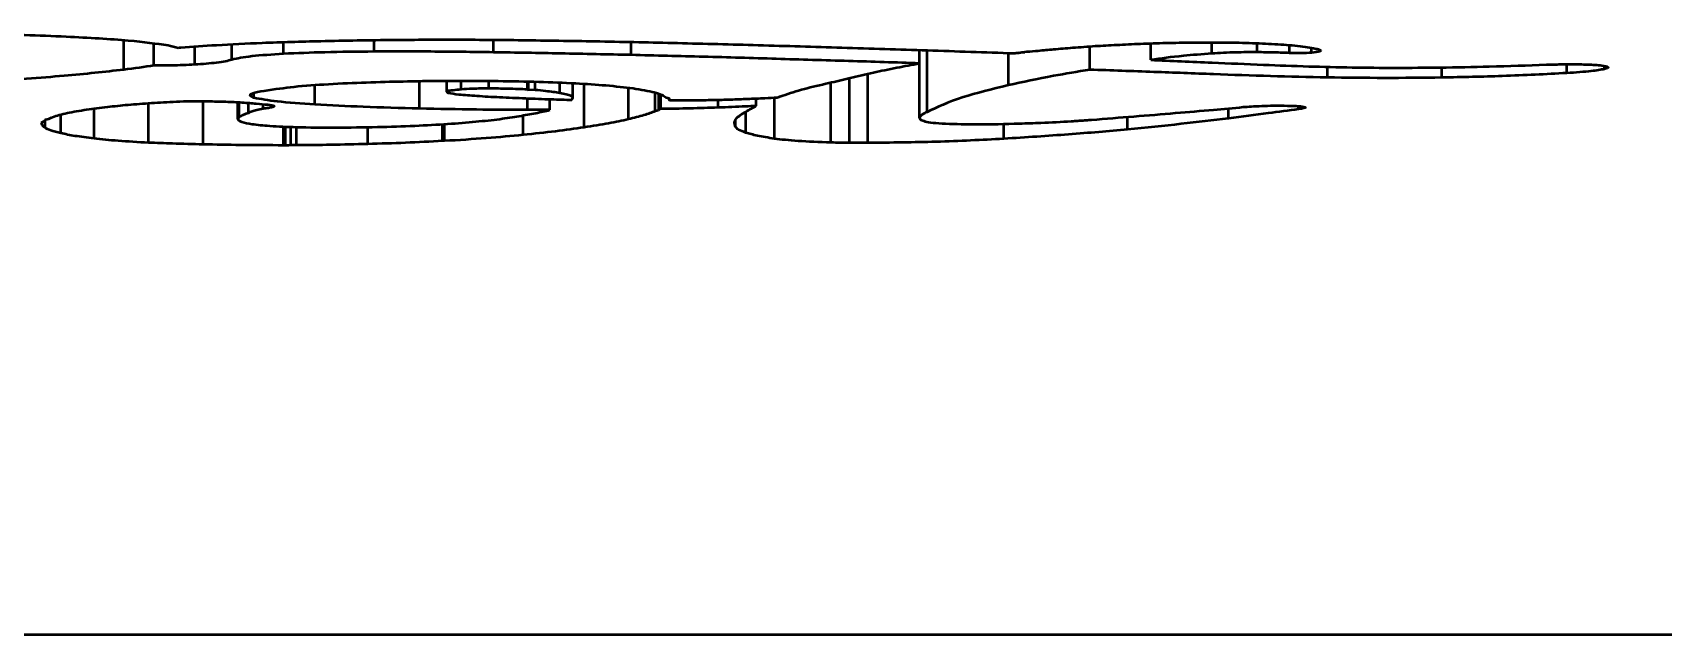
# Model space of a CAD drawing. Header units: inches. Extents: x 0.5 to 16.8, y 0.4 to 9.6.
# Drawn here: x 5.8355 to 6.0091, y 2.1155 to 2.1796 of the extents above; entities that cross this region are included whole.
import ezdxf

# ---------------------------------------------------------------- set-up
doc = ezdxf.new("R2010")
doc.units = ezdxf.units.IN
doc.header["$LTSCALE"] = 0.75
doc.header["$MEASUREMENT"] = 0
doc.layers.add('Visible', color=7, linetype='Continuous', lineweight=50)

msp = doc.modelspace()

# ---------------------------------------------------------------- linework, layer by layer
at = {"layer": 'Visible'}
for p, q in [((5.84518, 2.17564, -0.59729), (5.84518, 2.17881, -0.59755)), ((5.84839, 2.1761, -0.59176), (5.84839, 2.17847, -0.59196)), ((5.85275, 2.17619, -0.59072), (5.85275, 2.17813, -0.59088)), ((5.85669, 2.17671, -0.58444), (5.85669, 2.17837, -0.58458)), ((5.8622, 2.17734, -0.57689), (5.8622, 2.17859, -0.57699)), ((5.87185, 2.17758, -0.57404), (5.87185, 2.17881, -0.57415)), ((5.88455, 2.1775, -0.57493), (5.88455, 2.17884, -0.57504)), ((5.89921, 2.17722, -0.57836), (5.89921, 2.17861, -0.57848)), ((5.92992, 2.17633, -0.58895), (5.92992, 2.17774, -0.58907)), ((5.93071, 2.17114, -0.65133), (5.93071, 2.17772, -0.65188)), ((5.93937, 2.174, -0.61701), (5.93937, 2.17743, -0.61729)), ((5.94055, 2.17747, -0.57532), (5.94055, 2.17749, -0.57512)), ((5.94114, 2.17754, -0.57444), (5.94134, 2.17758, -0.57404)), ((5.94803, 2.17565, -0.59719), (5.94803, 2.17814, -0.5974)), ((5.95453, 2.17669, -0.58464), (5.95453, 2.17846, -0.58478)), ((5.96102, 2.17737, -0.5765), (5.96102, 2.17857, -0.5766)), ((5.96585, 2.17751, -0.57483), (5.96585, 2.17848, -0.57491)), ((5.96929, 2.17743, -0.57581), (5.96929, 2.17828, -0.57588)), ((5.97165, 2.17746, -0.57542), (5.97165, 2.17798, -0.57546)), ((5.92992, 2.17053, -0.65859), (5.92992, 2.17633, -0.65908)), ((5.97333, 2.17482, -0.6071), (5.97333, 2.17596, -0.60719)), ((5.98553, 2.17481, -0.60729), (5.98553, 2.1759, -0.60739)), ((5.99882, 2.17529, -0.60151), (5.99882, 2.17623, -0.60159)), ((6.00285, 2.17572, -0.59631), (6.00285, 2.17605, -0.59634)), ((5.86555, 2.17194, -0.64162), (5.86555, 2.17403, -0.6418)), ((5.87667, 2.17151, -0.64682), (5.87667, 2.17444, -0.64707)), ((5.87959, 2.1733, -0.62538), (5.87959, 2.17447, -0.62548)), ((5.87972, 2.17447, -0.61132), (5.88248, 2.17447, -0.61132)), ((5.8811, 2.17354, -0.6225), (5.8811, 2.17447, -0.62258)), ((5.88405, 2.17364, -0.62122), (5.88405, 2.17446, -0.62129)), ((5.88819, 2.17354, -0.6225), (5.88819, 2.1744, -0.62257)), ((5.88829, 2.17353, -0.62256), (5.88829, 2.1744, -0.62263)), ((5.88898, 2.17349, -0.62309), (5.88898, 2.17438, -0.62316)), ((5.89163, 2.17317, -0.62691), (5.89163, 2.17428, -0.627)), ((5.89301, 2.17265, -0.63313), (5.89301, 2.17422, -0.63326)), ((5.89419, 2.1695, -0.67095), (5.89419, 2.17415, -0.67134)), ((5.92047, 2.1679, -0.69018), (5.92047, 2.17429, -0.69071)), ((5.92244, 2.16785, -0.69077), (5.92244, 2.17476, -0.69134)), ((5.92441, 2.16785, -0.69077), (5.92441, 2.17521, -0.69138)), ((5.84783, 2.16787, -0.69057), (5.84783, 2.17209, -0.69092)), ((5.85364, 2.16769, -0.69263), (5.85364, 2.1723, -0.69301)), ((5.85734, 2.17039, -0.66026), (5.85734, 2.17219, -0.66041)), ((5.85748, 2.1706, -0.65781), (5.85748, 2.17218, -0.65794)), ((5.85846, 2.17107, -0.65212), (5.85846, 2.17212, -0.65221)), ((5.85905, 2.17265, -0.63319), (5.85905, 2.1732, -0.63324)), ((5.88898, 2.17349, -0.62309), (5.88819, 2.17352, -0.62269)), ((5.88819, 2.17136, -0.64859), (5.88819, 2.1726, -0.64869)), ((5.89055, 2.17136, -0.64859), (5.89055, 2.17251, -0.64868)), ((5.89892, 2.17037, -0.66055), (5.89892, 2.17374, -0.66084)), ((5.90177, 2.17123, -0.65016), (5.90177, 2.17323, -0.65032)), ((5.90216, 2.17136, -0.64859), (5.90216, 2.17311, -0.64873)), ((5.90236, 2.17148, -0.64722), (5.90236, 2.17303, -0.64734)), ((5.90322, 2.1725, -0.635), (5.90322, 2.17264, -0.63501)), ((5.90846, 2.17161, -0.64565), (5.90846, 2.17245, -0.64572)), ((5.91253, 2.17179, -0.64344), (5.91253, 2.17259, -0.64351)), ((5.91447, 2.1683, -0.68537), (5.91447, 2.17268, -0.68574)), ((5.83848, 2.16888, -0.67841), (5.83848, 2.17088, -0.67857)), ((5.84203, 2.16832, -0.68517), (5.84203, 2.17151, -0.68544)), ((5.85846, 2.17104, -0.65251), (5.85846, 2.17107, -0.65251)), ((5.86004, 2.17149, -0.64712), (5.86004, 2.17198, -0.64716)), ((5.86102, 2.17166, -0.64506), (5.86102, 2.17185, -0.64507)), ((5.8877, 2.1687, -0.68056), (5.8877, 2.17078, -0.68074)), ((5.89055, 2.17136, -0.64859), (5.88819, 2.17136, -0.64859)), ((5.91033, 2.16957, -0.67017), (5.91033, 2.17034, -0.67023)), ((5.91142, 2.16894, -0.67772), (5.91142, 2.17118, -0.67791)), ((5.95207, 2.16929, -0.6735), (5.95207, 2.17063, -0.67361)), ((5.96279, 2.17047, -0.65938), (5.96279, 2.17153, -0.65947)), ((5.97027, 2.17145, -0.64761), (5.97027, 2.17177, -0.64763)), ((5.83642, 2.17002, -0.66467), (5.83642, 2.17004, -0.66448)), ((5.83681, 2.16948, -0.67125), (5.83681, 2.17025, -0.67131)), ((5.8622, 2.16759, -0.6939), (5.8622, 2.1696, -0.69407)), ((5.8624, 2.16759, -0.6939), (5.8624, 2.16959, -0.69407)), ((5.86299, 2.1676, -0.69371), (5.86299, 2.16956, -0.69387)), ((5.86358, 2.1676, -0.69371), (5.86358, 2.16954, -0.69387)), ((5.87116, 2.16773, -0.69224), (5.87116, 2.16954, -0.69239)), ((5.87913, 2.16806, -0.68821), (5.87913, 2.16985, -0.68836)), ((5.87933, 2.16806, -0.68821), (5.87933, 2.16986, -0.68836)), ((5.91023, 2.16994, -0.66566), (5.91023, 2.17002, -0.66467)), ((5.93888, 2.16829, -0.68547), (5.93888, 2.16988, -0.6856)), ((5.8624, 2.16759, -0.6939), (5.8622, 2.16759, -0.6939)), ((5.86358, 2.1676, -0.69371), (5.86299, 2.1676, -0.69371)), ((5.87933, 2.16806, -0.68821), (5.87913, 2.16806, -0.68821)), ((5.92441, 2.16785, -0.69077), (5.92244, 2.16785, -0.69077)), ((4.97357, 2.11551, -1.3189), (6.2529, 2.11551, -1.3189))]:
    msp.add_line(p, q, dxfattribs=at)
for points, knots in [([(5.8187, 2.1796, -0.54972), (5.82256, 2.17958, -0.54995), (5.82966, 2.17955, -0.55036), (5.83612, 2.17931, -0.55329), (5.83907, 2.17919, -0.55462)], [0, 0, 0, 0, 0.116655, 0.2145672, 0.2145672, 0.2145672, 0.2145672]), ([(5.83907, 2.17919, -0.55462), (5.84144, 2.17907, -0.55616), (5.84594, 2.17882, -0.55908), (5.84863, 2.17844, -0.56371), (5.8499, 2.17825, -0.5659)], [0, 0, 0, 0, 0.0846584, 0.161141, 0.161141, 0.161141, 0.161141]), ([(5.85128, 2.17802, -0.56875), (5.8525, 2.17811, -0.56764), (5.85513, 2.17831, -0.56527), (5.85827, 2.17844, -0.56363), (5.85994, 2.17852, -0.56276)], [0, 0, 0, 0, 0.0502225, 0.1074663, 0.1074663, 0.1074663, 0.1074663]), ([(5.8622, 2.17734, -0.57689), (5.86098, 2.17726, -0.57785), (5.85843, 2.17709, -0.57984), (5.85729, 2.17684, -0.58287), (5.85669, 2.17671, -0.58444)], [0, 0, 0, 0, 0.0465194, 0.09683391, 0.09683391, 0.09683391, 0.09683391]), ([(5.85994, 2.17852, -0.56276), (5.86199, 2.17859, -0.56193), (5.86652, 2.17874, -0.56008), (5.87137, 2.1788, -0.55934), (5.87401, 2.17884, -0.55894)], [0, 0, 0, 0, 0.0673875, 0.1486779, 0.1486779, 0.1486779, 0.1486779]), ([(5.87185, 2.17758, -0.57404), (5.87006, 2.17756, -0.57424), (5.86667, 2.17753, -0.5746), (5.86364, 2.1774, -0.57615), (5.8622, 2.17734, -0.57689)], [0, 0, 0, 0, 0.0542939, 0.1029797, 0.1029797, 0.1029797, 0.1029797]), ([(5.88455, 2.1775, -0.57493), (5.88233, 2.17753, -0.57457), (5.87812, 2.17759, -0.57389), (5.87386, 2.17758, -0.57399), (5.87185, 2.17758, -0.57404)], [0, 0, 0, 0, 0.0683127, 0.1295634, 0.1295634, 0.1295634, 0.1295634]), ([(5.87401, 2.17884, -0.55894), (5.87627, 2.17885, -0.55877), (5.88098, 2.17888, -0.55841), (5.88566, 2.17883, -0.55901), (5.88809, 2.1788, -0.55933)], [0, 0, 0, 0, 0.0688153, 0.1433948, 0.1433948, 0.1433948, 0.1433948]), ([(5.89921, 2.17722, -0.57836), (5.89672, 2.17727, -0.57768), (5.89187, 2.17738, -0.57637), (5.88694, 2.17746, -0.5754), (5.88455, 2.1775, -0.57493)], [0, 0, 0, 0, 0.0787664, 0.1530972, 0.1530972, 0.1530972, 0.1530972]), ([(5.88809, 2.1788, -0.55933), (5.8907, 2.17876, -0.55979), (5.8961, 2.17869, -0.56074), (5.9014, 2.17856, -0.5622), (5.90413, 2.1785, -0.56296)], [0, 0, 0, 0, 0.0807043, 0.1672322, 0.1672322, 0.1672322, 0.1672322]), ([(5.91466, 2.1768, -0.58336), (5.91209, 2.17688, -0.58245), (5.90699, 2.17703, -0.58063), (5.90179, 2.17715, -0.57911), (5.89921, 2.17722, -0.57836)], [0, 0, 0, 0, 0.0833315, 0.1651063, 0.1651063, 0.1651063, 0.1651063]), ([(5.90413, 2.1785, -0.56296), (5.90701, 2.17843, -0.56383), (5.91291, 2.17828, -0.56562), (5.91869, 2.1781, -0.56775), (5.92165, 2.17801, -0.56885)], [0, 0, 0, 0, 0.0917198, 0.1878784, 0.1878784, 0.1878784, 0.1878784]), ([(5.92165, 2.17801, -0.56885), (5.92469, 2.17791, -0.57001), (5.93081, 2.17772, -0.57235), (5.93689, 2.17752, -0.57478), (5.93996, 2.17741, -0.57601)], [0, 0, 0, 0, 0.0991678, 0.1998149, 0.1998149, 0.1998149, 0.1998149]), ([(5.93996, 2.17741, -0.57601), (5.94012, 2.17743, -0.57586), (5.94034, 2.17744, -0.57565), (5.9405, 2.17746, -0.57539), (5.94055, 2.17747, -0.57532)], [0, 0, 0, 0, 0.006543032, 0.009247281, 0.009247281, 0.009247281, 0.009247281]), ([(5.94055, 2.17749, -0.57512), (5.94058, 2.17749, -0.57506), (5.94068, 2.17751, -0.57488), (5.94084, 2.17752, -0.57473), (5.94094, 2.17753, -0.57463)], [0, 0, 0, 0, 0.002015548, 0.006438655, 0.006438655, 0.006438655, 0.006438655]), ([(5.94094, 2.17753, -0.57463), (5.941, 2.17753, -0.57462), (5.94112, 2.17753, -0.57461), (5.94113, 2.17754, -0.57449), (5.94114, 2.17754, -0.57444)], [0, 0, 0, 0, 0.001581269, 0.003162388, 0.003162388, 0.003162388, 0.003162388]), ([(5.94134, 2.17758, -0.57404), (5.94174, 2.17761, -0.57363), (5.94271, 2.17769, -0.57263), (5.94365, 2.17778, -0.5716), (5.94419, 2.17783, -0.571)], [0, 0, 0, 0, 0.01768117, 0.04245254, 0.04245254, 0.04245254, 0.04245254]), ([(5.94419, 2.17783, -0.571), (5.94486, 2.17789, -0.5703), (5.94627, 2.17801, -0.56882), (5.94781, 2.17812, -0.56748), (5.94862, 2.17818, -0.56679)], [0, 0, 0, 0, 0.02970063, 0.06227555, 0.06227555, 0.06227555, 0.06227555]), ([(5.94862, 2.17818, -0.56679), (5.94937, 2.17822, -0.56627), (5.95092, 2.17831, -0.56521), (5.95259, 2.17838, -0.56437), (5.95344, 2.17842, -0.56394)], [0, 0, 0, 0, 0.02780523, 0.05699614, 0.05699614, 0.05699614, 0.05699614]), ([(5.95344, 2.17842, -0.56394), (5.95433, 2.17845, -0.56355), (5.95611, 2.17852, -0.56278), (5.95801, 2.17854, -0.56244), (5.95896, 2.17856, -0.56227)], [0, 0, 0, 0, 0.02952661, 0.05870394, 0.05870394, 0.05870394, 0.05870394]), ([(5.96102, 2.17737, -0.5765), (5.95998, 2.17729, -0.57745), (5.95739, 2.1771, -0.57981), (5.9556, 2.17684, -0.58283), (5.95453, 2.17669, -0.58464)], [0, 0, 0, 0, 0.0429571, 0.1065402, 0.1065402, 0.1065402, 0.1065402]), ([(5.95896, 2.17856, -0.56227), (5.95991, 2.17856, -0.5622), (5.96184, 2.17858, -0.56204), (5.96372, 2.17854, -0.56252), (5.96466, 2.17852, -0.56276)], [0, 0, 0, 0, 0.02900998, 0.05857386, 0.05857386, 0.05857386, 0.05857386]), ([(5.96585, 2.17751, -0.57483), (5.96508, 2.17751, -0.57488), (5.96333, 2.1775, -0.575), (5.96186, 2.17742, -0.57596), (5.96102, 2.17737, -0.5765)], [0, 0, 0, 0, 0.02298087, 0.05261393, 0.05261393, 0.05261393, 0.05261393]), ([(5.96466, 2.17852, -0.56276), (5.96561, 2.17848, -0.56314), (5.96758, 2.17842, -0.56393), (5.96909, 2.17829, -0.56542), (5.96988, 2.17823, -0.5662)], [0, 0, 0, 0, 0.03075147, 0.06407744, 0.06407744, 0.06407744, 0.06407744]), ([(5.96929, 2.17743, -0.57581), (5.96878, 2.17745, -0.57557), (5.96769, 2.17749, -0.57506), (5.96649, 2.1775, -0.57491), (5.96585, 2.17751, -0.57483)], [0, 0, 0, 0, 0.0170385, 0.03660401, 0.03660401, 0.03660401, 0.03660401]), ([(5.97165, 2.17746, -0.57542), (5.97131, 2.17744, -0.57573), (5.9706, 2.17738, -0.57635), (5.96973, 2.17741, -0.57599), (5.96929, 2.17743, -0.57581)], [0, 0, 0, 0, 0.01303852, 0.0263802, 0.0263802, 0.0263802, 0.0263802]), ([(5.96988, 2.17823, -0.5662), (5.97025, 2.17818, -0.56676), (5.97096, 2.17809, -0.56785), (5.97156, 2.178, -0.56899), (5.97185, 2.17795, -0.56953)], [0, 0, 0, 0, 0.02066987, 0.03946475, 0.03946475, 0.03946475, 0.03946475]), ([(5.97264, 2.1777, -0.57257), (5.97263, 2.17766, -0.57307), (5.97263, 2.17757, -0.57413), (5.97199, 2.1775, -0.57497), (5.97165, 2.17746, -0.57542)], [0, 0, 0, 0, 0.01482609, 0.03141872, 0.03141872, 0.03141872, 0.03141872]), ([(5.97185, 2.17795, -0.56953), (5.97203, 2.17791, -0.57004), (5.97238, 2.17783, -0.57103), (5.97255, 2.17774, -0.57207), (5.97264, 2.1777, -0.57257)], [0, 0, 0, 0, 0.0165248, 0.03206704, 0.03206704, 0.03206704, 0.03206704]), ([(5.84518, 2.17564, -0.59729), (5.84315, 2.17542, -0.59995), (5.8389, 2.17495, -0.60553), (5.83346, 2.17458, -0.60997), (5.83061, 2.17439, -0.6123)], [0, 0, 0, 0, 0.1017929, 0.2135305, 0.2135305, 0.2135305, 0.2135305]), ([(5.85275, 2.17619, -0.59072), (5.85194, 2.17615, -0.59116), (5.85056, 2.17609, -0.5919), (5.84902, 2.1761, -0.59182), (5.84839, 2.1761, -0.59176)], [0, 0, 0, 0, 0.02757702, 0.04650485, 0.04650485, 0.04650485, 0.04650485]), ([(5.85669, 2.17671, -0.58444), (5.85626, 2.17659, -0.58583), (5.85549, 2.17639, -0.58828), (5.85358, 2.17625, -0.58998), (5.85275, 2.17619, -0.59072)], [0, 0, 0, 0, 0.04346275, 0.0767041, 0.0767041, 0.0767041, 0.0767041]), ([(5.92992, 2.17633, -0.58895), (5.9274, 2.17641, -0.58803), (5.92232, 2.17657, -0.58616), (5.91723, 2.17672, -0.5843), (5.91466, 2.1768, -0.58336)], [0, 0, 0, 0, 0.0817843, 0.1651486, 0.1651486, 0.1651486, 0.1651486]), ([(5.925, 2.17535, -0.60082), (5.92581, 2.17553, -0.59866), (5.92731, 2.17586, -0.59465), (5.9291, 2.17618, -0.59075), (5.92992, 2.17633, -0.58895)], [0, 0, 0, 0, 0.0705218, 0.1309603, 0.1309603, 0.1309603, 0.1309603]), ([(5.94803, 2.17565, -0.59719), (5.94672, 2.17543, -0.59984), (5.94351, 2.17489, -0.60631), (5.94091, 2.17433, -0.61303), (5.93937, 2.174, -0.61701)], [0, 0, 0, 0, 0.0903509, 0.2204326, 0.2204326, 0.2204326, 0.2204326]), ([(5.96122, 2.17517, -0.60298), (5.95911, 2.17525, -0.60201), (5.95474, 2.17541, -0.60001), (5.95032, 2.17557, -0.59815), (5.94803, 2.17565, -0.59719)], [0, 0, 0, 0, 0.0708223, 0.1464219, 0.1464219, 0.1464219, 0.1464219]), ([(5.95453, 2.17669, -0.58464), (5.9567, 2.1766, -0.58578), (5.96069, 2.17642, -0.58787), (5.96471, 2.17626, -0.5899), (5.96653, 2.17618, -0.59082)], [0, 0, 0, 0, 0.0750322, 0.1373079, 0.1373079, 0.1373079, 0.1373079]), ([(5.96653, 2.17618, -0.59082), (5.96812, 2.17612, -0.59156), (5.97116, 2.176, -0.59299), (5.97442, 2.17593, -0.59377), (5.97598, 2.1759, -0.59415)], [0, 0, 0, 0, 0.0533107, 0.1020753, 0.1020753, 0.1020753, 0.1020753]), ([(5.97598, 2.1759, -0.59415), (5.97752, 2.17588, -0.59437), (5.98063, 2.17584, -0.59483), (5.98375, 2.17588, -0.59444), (5.98533, 2.17589, -0.59425)], [0, 0, 0, 0, 0.04699076, 0.09538599, 0.09538599, 0.09538599, 0.09538599]), ([(5.98533, 2.17589, -0.59425), (5.98709, 2.17592, -0.59387), (5.99097, 2.17599, -0.59303), (5.99465, 2.17612, -0.59154), (5.99665, 2.17619, -0.59072)], [0, 0, 0, 0, 0.0548137, 0.1207085, 0.1207085, 0.1207085, 0.1207085]), ([(5.99665, 2.17619, -0.59072), (5.99696, 2.1762, -0.59059), (5.99778, 2.17623, -0.59026), (5.99866, 2.17623, -0.59018), (5.99921, 2.17624, -0.59013)], [0, 0, 0, 0, 0.01012424, 0.02681255, 0.02681255, 0.02681255, 0.02681255]), ([(6.00285, 2.17572, -0.59631), (6.00243, 2.17564, -0.59726), (6.00151, 2.17547, -0.59932), (5.99976, 2.17535, -0.60074), (5.99882, 2.17529, -0.60151)], [0, 0, 0, 0, 0.03142674, 0.06784953, 0.06784953, 0.06784953, 0.06784953]), ([(5.99921, 2.17624, -0.59013), (5.99985, 2.17623, -0.59016), (6.00118, 2.17623, -0.59021), (6.00209, 2.17615, -0.59119), (6.00256, 2.17611, -0.5917)], [0, 0, 0, 0, 0.01874152, 0.03897151, 0.03897151, 0.03897151, 0.03897151]), ([(6.00256, 2.17611, -0.5917), (6.00285, 2.17605, -0.59237), (6.0035, 2.17593, -0.59386), (6.00308, 2.17579, -0.59544), (6.00285, 2.17572, -0.59631)], [0, 0, 0, 0, 0.02182025, 0.04833674, 0.04833674, 0.04833674, 0.04833674]), ([(5.86142, 2.1736, -0.62171), (5.8624, 2.17373, -0.62016), (5.86426, 2.17398, -0.61724), (5.86715, 2.17413, -0.61534), (5.8685, 2.17421, -0.61445)], [0, 0, 0, 0, 0.0554008, 0.1043012, 0.1043012, 0.1043012, 0.1043012]), ([(5.8685, 2.17421, -0.61445), (5.86983, 2.17426, -0.61381), (5.87234, 2.17437, -0.61258), (5.87508, 2.17441, -0.61199), (5.87638, 2.17444, -0.61171)], [0, 0, 0, 0, 0.0447771, 0.08503879, 0.08503879, 0.08503879, 0.08503879]), ([(5.87638, 2.17444, -0.61171), (5.87695, 2.17445, -0.61159), (5.87805, 2.17447, -0.61137), (5.87918, 2.17447, -0.61133), (5.87972, 2.17447, -0.61132)], [0, 0, 0, 0, 0.0177552, 0.03428547, 0.03428547, 0.03428547, 0.03428547]), ([(5.88248, 2.17447, -0.61132), (5.88292, 2.17447, -0.61132), (5.88378, 2.17447, -0.61134), (5.88463, 2.17446, -0.61146), (5.88504, 2.17445, -0.61151)], [0, 0, 0, 0, 0.01350947, 0.02609896, 0.02609896, 0.02609896, 0.02609896]), ([(5.88504, 2.17445, -0.61151), (5.88651, 2.17443, -0.61178), (5.88943, 2.17439, -0.61231), (5.89202, 2.17427, -0.61374), (5.89331, 2.17421, -0.61445)], [0, 0, 0, 0, 0.04523563, 0.0897356, 0.0897356, 0.0897356, 0.0897356]), ([(5.89331, 2.17421, -0.61445), (5.89442, 2.17414, -0.6153), (5.8968, 2.17399, -0.61709), (5.8985, 2.17379, -0.61954), (5.89941, 2.17368, -0.62083)], [0, 0, 0, 0, 0.04241224, 0.09032167, 0.09032167, 0.09032167, 0.09032167]), ([(5.91535, 2.1729, -0.63015), (5.91607, 2.17314, -0.62725), (5.91741, 2.1736, -0.6218), (5.91936, 2.17404, -0.61653), (5.92027, 2.17424, -0.61406)], [0, 0, 0, 0, 0.0910839, 0.1715714, 0.1715714, 0.1715714, 0.1715714]), ([(5.92027, 2.17424, -0.61406), (5.92102, 2.17442, -0.61191), (5.92257, 2.17479, -0.60749), (5.92417, 2.17516, -0.60308), (5.925, 2.17535, -0.60082)], [0, 0, 0, 0, 0.0696568, 0.1432812, 0.1432812, 0.1432812, 0.1432812]), ([(5.93937, 2.174, -0.61701), (5.93764, 2.17357, -0.62212), (5.93385, 2.17264, -0.63334), (5.93181, 2.17166, -0.645), (5.93071, 2.17114, -0.65133)], [0, 0, 0, 0, 0.1649462, 0.3613571, 0.3613571, 0.3613571, 0.3613571]), ([(5.97333, 2.17482, -0.6071), (5.9713, 2.17486, -0.6066), (5.96714, 2.17495, -0.60557), (5.96322, 2.17509, -0.60386), (5.96122, 2.17517, -0.60298)], [0, 0, 0, 0, 0.0635652, 0.1301843, 0.1301843, 0.1301843, 0.1301843]), ([(5.98553, 2.17481, -0.60729), (5.98348, 2.17478, -0.60756), (5.9794, 2.17474, -0.60808), (5.97534, 2.17479, -0.60742), (5.97333, 2.17482, -0.6071)], [0, 0, 0, 0, 0.0626997, 0.1245968, 0.1245968, 0.1245968, 0.1245968]), ([(5.99882, 2.17529, -0.60151), (5.99659, 2.17517, -0.60291), (5.99244, 2.17495, -0.60551), (5.98771, 2.17485, -0.60673), (5.98553, 2.17481, -0.60729)], [0, 0, 0, 0, 0.079791, 0.1481109, 0.1481109, 0.1481109, 0.1481109]), ([(5.84567, 2.17192, -0.64192), (5.84646, 2.17199, -0.64112), (5.84801, 2.17212, -0.63955), (5.84988, 2.17222, -0.63837), (5.85079, 2.17226, -0.6378)], [0, 0, 0, 0, 0.03431116, 0.06704106, 0.06704106, 0.06704106, 0.06704106]), ([(5.85079, 2.17226, -0.6378), (5.85129, 2.17228, -0.63759), (5.85236, 2.17232, -0.63715), (5.85352, 2.1723, -0.63732), (5.85413, 2.1723, -0.63741)], [0, 0, 0, 0, 0.01628658, 0.03481344, 0.03481344, 0.03481344, 0.03481344]), ([(5.85413, 2.1723, -0.63741), (5.85478, 2.17228, -0.63757), (5.85608, 2.17226, -0.6379), (5.85721, 2.1722, -0.63862), (5.85777, 2.17217, -0.63898)], [0, 0, 0, 0, 0.02016378, 0.04053667, 0.04053667, 0.04053667, 0.04053667]), ([(5.85777, 2.17217, -0.63898), (5.85831, 2.17213, -0.63939), (5.85936, 2.17206, -0.6402), (5.86014, 2.17197, -0.64128), (5.86053, 2.17193, -0.64182)], [0, 0, 0, 0, 0.02039149, 0.04049889, 0.04049889, 0.04049889, 0.04049889]), ([(5.85905, 2.17265, -0.63319), (5.85877, 2.1728, -0.63137), (5.85815, 2.17314, -0.62729), (5.86025, 2.17344, -0.6237), (5.86142, 2.1736, -0.62171)], [0, 0, 0, 0, 0.0548322, 0.1226856, 0.1226856, 0.1226856, 0.1226856]), ([(5.86555, 2.17194, -0.64162), (5.86411, 2.17204, -0.64044), (5.86129, 2.17224, -0.63812), (5.85979, 2.17251, -0.6348), (5.85905, 2.17265, -0.63319)], [0, 0, 0, 0, 0.0562248, 0.1096968, 0.1096968, 0.1096968, 0.1096968]), ([(5.8811, 2.17354, -0.6225), (5.88049, 2.17348, -0.62317), (5.87938, 2.17338, -0.62439), (5.87962, 2.17325, -0.62599), (5.87972, 2.17319, -0.62672)], [0, 0, 0, 0, 0.0261403, 0.0473962, 0.0473962, 0.0473962, 0.0473962]), ([(5.87972, 2.17319, -0.62672), (5.88007, 2.17313, -0.62741), (5.88082, 2.17301, -0.62889), (5.88209, 2.17292, -0.62997), (5.88277, 2.17287, -0.63054)], [0, 0, 0, 0, 0.0234122, 0.05028453, 0.05028453, 0.05028453, 0.05028453]), ([(5.88405, 2.17364, -0.62122), (5.88345, 2.17364, -0.62124), (5.88229, 2.17364, -0.62127), (5.88148, 2.17357, -0.6221), (5.8811, 2.17354, -0.6225)], [0, 0, 0, 0, 0.01771468, 0.03388008, 0.03388008, 0.03388008, 0.03388008]), ([(5.88277, 2.17287, -0.63054), (5.88357, 2.17282, -0.63112), (5.88522, 2.17272, -0.63232), (5.88705, 2.17265, -0.63322), (5.88799, 2.17261, -0.63368)], [0, 0, 0, 0, 0.03002584, 0.06201137, 0.06201137, 0.06201137, 0.06201137]), ([(5.88819, 2.17354, -0.6225), (5.8875, 2.17357, -0.62215), (5.88619, 2.17362, -0.6215), (5.88474, 2.17364, -0.62131), (5.88405, 2.17364, -0.62122)], [0, 0, 0, 0, 0.02340505, 0.0442454, 0.0442454, 0.0442454, 0.0442454]), ([(5.88799, 2.17261, -0.63368), (5.88889, 2.17257, -0.63409), (5.89049, 2.17251, -0.63483), (5.89217, 2.17246, -0.63539), (5.89291, 2.17244, -0.63564)], [0, 0, 0, 0, 0.03000386, 0.0538838, 0.0538838, 0.0538838, 0.0538838]), ([(5.88819, 2.17352, -0.62269), (5.88825, 2.17353, -0.62264), (5.88834, 2.17353, -0.62255), (5.88823, 2.17354, -0.62251), (5.88819, 2.17354, -0.6225)], [0, 0, 0, 0, 0.001802794, 0.002920747, 0.002920747, 0.002920747, 0.002920747]), ([(5.89163, 2.17317, -0.62691), (5.89116, 2.17324, -0.6261), (5.89037, 2.17335, -0.62476), (5.88937, 2.17345, -0.62356), (5.88898, 2.17349, -0.62309)], [0, 0, 0, 0, 0.02864638, 0.04750459, 0.04750459, 0.04750459, 0.04750459]), ([(5.89291, 2.17244, -0.63564), (5.89301, 2.17259, -0.63391), (5.89318, 2.17284, -0.6309), (5.89209, 2.17307, -0.6281), (5.89163, 2.17317, -0.62691)], [0, 0, 0, 0, 0.05226491, 0.0908477, 0.0908477, 0.0908477, 0.0908477]), ([(5.89941, 2.17368, -0.62083), (5.90025, 2.17354, -0.62248), (5.90214, 2.17323, -0.62615), (5.90266, 2.17289, -0.63024), (5.90295, 2.1727, -0.6325)], [0, 0, 0, 0, 0.0561745, 0.1251605, 0.1251605, 0.1251605, 0.1251605]), ([(5.90295, 2.1727, -0.6325), (5.90306, 2.17268, -0.63278), (5.90329, 2.17263, -0.63334), (5.90326, 2.17258, -0.63395), (5.90325, 2.17256, -0.63427)], [0, 0, 0, 0, 0.0089338, 0.01843705, 0.01843705, 0.01843705, 0.01843705]), ([(5.90325, 2.17256, -0.63427), (5.90323, 2.17253, -0.6346), (5.90319, 2.17248, -0.63525), (5.90329, 2.17242, -0.6359), (5.90335, 2.17239, -0.63623)], [0, 0, 0, 0, 0.01000311, 0.02008096, 0.02008096, 0.02008096, 0.02008096]), ([(5.90335, 2.17239, -0.63623), (5.90419, 2.1724, -0.63622), (5.90575, 2.1724, -0.6362), (5.90728, 2.17242, -0.63588), (5.90797, 2.17244, -0.63574)], [0, 0, 0, 0, 0.02578048, 0.04735908, 0.04735908, 0.04735908, 0.04735908]), ([(5.90797, 2.17244, -0.63574), (5.90859, 2.17245, -0.63556), (5.90984, 2.17248, -0.63519), (5.91102, 2.17253, -0.63464), (5.91161, 2.17255, -0.63437)], [0, 0, 0, 0, 0.01968633, 0.03961275, 0.03961275, 0.03961275, 0.03961275]), ([(5.91161, 2.17255, -0.63437), (5.91223, 2.17258, -0.63405), (5.91329, 2.17262, -0.6335), (5.91432, 2.17267, -0.63289), (5.91474, 2.17269, -0.63264)], [0, 0, 0, 0, 0.02124974, 0.03638587, 0.03638587, 0.03638587, 0.03638587]), ([(5.91474, 2.17269, -0.63264), (5.91482, 2.17272, -0.63234), (5.91501, 2.17279, -0.63151), (5.91522, 2.17286, -0.63068), (5.91535, 2.1729, -0.63015)], [0.00785302, 0.00785302, 0.00785302, 0.00785302, 0.01722107, 0.03395602, 0.03395602, 0.03395602, 0.03395602]), ([(5.83681, 2.17025, -0.66193), (5.83682, 2.17028, -0.66155), (5.83685, 2.17035, -0.66081), (5.83709, 2.1704, -0.66011), (5.8372, 2.17043, -0.65977)], [0, 0, 0, 0, 0.01154347, 0.02246366, 0.02246366, 0.02246366, 0.02246366]), ([(5.8372, 2.17043, -0.65977), (5.83732, 2.17047, -0.65933), (5.8375, 2.17053, -0.65862), (5.83757, 2.17059, -0.65789), (5.8376, 2.17061, -0.65761)], [0, 0, 0, 0, 0.01382935, 0.02238806, 0.02238806, 0.02238806, 0.02238806]), ([(5.8376, 2.17061, -0.65761), (5.83806, 2.17076, -0.65585), (5.83894, 2.17103, -0.65254), (5.84051, 2.17129, -0.64951), (5.84124, 2.17141, -0.6481)], [0, 0, 0, 0, 0.0556741, 0.1040954, 0.1040954, 0.1040954, 0.1040954]), ([(5.84124, 2.17141, -0.6481), (5.84195, 2.1715, -0.64692), (5.84328, 2.17168, -0.64475), (5.84492, 2.17185, -0.64281), (5.84567, 2.17192, -0.64192)], [0, 0, 0, 0, 0.04195385, 0.07752256, 0.07752256, 0.07752256, 0.07752256]), ([(5.85748, 2.1706, -0.65781), (5.85739, 2.17051, -0.65884), (5.85722, 2.17034, -0.66088), (5.85759, 2.17017, -0.66289), (5.85777, 2.17009, -0.66389)], [0, 0, 0, 0, 0.03152477, 0.06231944, 0.06231944, 0.06231944, 0.06231944]), ([(5.85846, 2.17104, -0.65251), (5.85827, 2.17097, -0.65331), (5.85785, 2.17083, -0.65506), (5.85761, 2.17068, -0.65684), (5.85748, 2.1706, -0.65781)], [0, 0, 0, 0, 0.02510974, 0.05495098, 0.05495098, 0.05495098, 0.05495098]), ([(5.86004, 2.17149, -0.64712), (5.8598, 2.17144, -0.64768), (5.8591, 2.17131, -0.64929), (5.85871, 2.17116, -0.651), (5.85846, 2.17107, -0.65212)], [0, 0, 0, 0, 0.01861612, 0.05354553, 0.05354553, 0.05354553, 0.05354553]), ([(5.85846, 2.17107, -0.65212), (5.85853, 2.17106, -0.65223), (5.85863, 2.17105, -0.65238), (5.8585, 2.17104, -0.65248), (5.85846, 2.17104, -0.65251)], [0, 0, 0, 0, 0.003162275, 0.00457647, 0.00457647, 0.00457647, 0.00457647]), ([(5.86102, 2.17166, -0.64506), (5.86089, 2.17163, -0.64543), (5.86063, 2.17157, -0.64615), (5.86023, 2.17151, -0.6468), (5.86004, 2.17149, -0.64712)], [0, 0, 0, 0, 0.01211661, 0.02331095, 0.02331095, 0.02331095, 0.02331095]), ([(5.86053, 2.17193, -0.64182), (5.86083, 2.17188, -0.64236), (5.86139, 2.1718, -0.64338), (5.86114, 2.1717, -0.64452), (5.86102, 2.17166, -0.64506)], [0, 0, 0, 0, 0.01805906, 0.03440292, 0.03440292, 0.03440292, 0.03440292]), ([(5.87667, 2.17151, -0.64682), (5.87464, 2.17156, -0.64618), (5.87069, 2.17167, -0.64495), (5.86723, 2.17185, -0.64271), (5.86555, 2.17194, -0.64162)], [0, 0, 0, 0, 0.0646964, 0.1253233, 0.1253233, 0.1253233, 0.1253233]), ([(5.88819, 2.17136, -0.64859), (5.88637, 2.17137, -0.6485), (5.88247, 2.17139, -0.6483), (5.87869, 2.17147, -0.64734), (5.87667, 2.17151, -0.64682)], [0, 0, 0, 0, 0.0554331, 0.1186415, 0.1186415, 0.1186415, 0.1186415]), ([(5.88268, 2.17012, -0.6635), (5.88356, 2.17021, -0.66241), (5.88535, 2.1704, -0.66022), (5.88665, 2.1706, -0.6577), (5.8873, 2.17071, -0.65644)], [0, 0, 0, 0, 0.0426506, 0.08618877, 0.08618877, 0.08618877, 0.08618877]), ([(5.8873, 2.17071, -0.65644), (5.8879, 2.17082, -0.65513), (5.88909, 2.17103, -0.65256), (5.89007, 2.17125, -0.6499), (5.89055, 2.17136, -0.64859)], [0, 0, 0, 0, 0.04376131, 0.08656989, 0.08656989, 0.08656989, 0.08656989]), ([(5.89892, 2.17037, -0.66055), (5.89825, 2.17022, -0.66232), (5.8969, 2.16992, -0.66589), (5.8951, 2.16964, -0.66925), (5.89419, 2.1695, -0.67095)], [0, 0, 0, 0, 0.0576586, 0.1164676, 0.1164676, 0.1164676, 0.1164676]), ([(5.90177, 2.17123, -0.65016), (5.9014, 2.17109, -0.65188), (5.90064, 2.1708, -0.6554), (5.8995, 2.17051, -0.65881), (5.89892, 2.17037, -0.66055)], [0, 0, 0, 0, 0.0539103, 0.109971, 0.109971, 0.109971, 0.109971]), ([(5.90216, 2.17136, -0.64859), (5.90215, 2.17134, -0.64885), (5.90211, 2.1713, -0.6494), (5.90189, 2.17126, -0.6499), (5.90177, 2.17123, -0.65016)], [0, 0, 0, 0, 0.00806238, 0.01660638, 0.01660638, 0.01660638, 0.01660638]), ([(5.90236, 2.17148, -0.64722), (5.9023, 2.17146, -0.64743), (5.90218, 2.17142, -0.64788), (5.90217, 2.17139, -0.64834), (5.90216, 2.17136, -0.64859)], [0, 0, 0, 0, 0.00667076, 0.01418735, 0.01418735, 0.01418735, 0.01418735]), ([(5.90846, 2.17161, -0.64565), (5.90748, 2.17158, -0.64605), (5.90552, 2.17151, -0.64686), (5.90341, 2.17149, -0.6471), (5.90236, 2.17148, -0.64722)], [0, 0, 0, 0, 0.03242294, 0.06431716, 0.06431716, 0.06431716, 0.06431716]), ([(5.91253, 2.17179, -0.64344), (5.91216, 2.17177, -0.64368), (5.91084, 2.17171, -0.64447), (5.90945, 2.17165, -0.64516), (5.90846, 2.17161, -0.64565)], [0.02107261, 0.02107261, 0.02107261, 0.02107261, 0.03460913, 0.06815509, 0.06815509, 0.06815509, 0.06815509]), ([(5.91023, 2.17002, -0.66467), (5.91026, 2.17015, -0.6631), (5.91031, 2.17042, -0.65996), (5.91065, 2.17068, -0.65683), (5.91083, 2.17081, -0.65526)], [0, 0, 0, 0, 0.04802341, 0.09623386, 0.09623386, 0.09623386, 0.09623386]), ([(5.91083, 2.17081, -0.65526), (5.91102, 2.17093, -0.65376), (5.91138, 2.17117, -0.65091), (5.91181, 2.17141, -0.64807), (5.91201, 2.17152, -0.64672)], [0, 0, 0, 0, 0.04614185, 0.08782586, 0.08782586, 0.08782586, 0.08782586]), ([(5.93022, 2.17088, -0.65438), (5.93013, 2.17082, -0.6551), (5.92996, 2.1707, -0.6565), (5.92993, 2.17059, -0.65791), (5.92992, 2.17053, -0.65859)], [0, 0, 0, 0, 0.0223635, 0.0431271, 0.0431271, 0.0431271, 0.0431271]), ([(5.92992, 2.17053, -0.65859), (5.92994, 2.17046, -0.65944), (5.92996, 2.17033, -0.661), (5.93034, 2.1702, -0.66251), (5.93051, 2.17015, -0.6632)], [0, 0, 0, 0, 0.0257937, 0.04751482, 0.04751482, 0.04751482, 0.04751482]), ([(5.93071, 2.17114, -0.65133), (5.93063, 2.1711, -0.65172), (5.93043, 2.17102, -0.65273), (5.9303, 2.17093, -0.65374), (5.93022, 2.17088, -0.65438)], [0, 0, 0, 0, 0.01196342, 0.03140883, 0.03140883, 0.03140883, 0.03140883]), ([(5.94705, 2.17024, -0.66212), (5.94724, 2.17025, -0.66194), (5.94761, 2.17028, -0.66158), (5.94803, 2.17031, -0.66129), (5.94823, 2.17032, -0.66114)], [0, 0, 0, 0, 0.00813977, 0.01563944, 0.01563944, 0.01563944, 0.01563944]), ([(5.94823, 2.17032, -0.66114), (5.94973, 2.17044, -0.6597), (5.95274, 2.17068, -0.65682), (5.9557, 2.17092, -0.65388), (5.95718, 2.17105, -0.65241)], [0, 0, 0, 0, 0.0636486, 0.1272891, 0.1272891, 0.1272891, 0.1272891]), ([(5.96279, 2.17047, -0.65938), (5.96115, 2.17026, -0.6618), (5.95783, 2.16986, -0.66669), (5.954, 2.16948, -0.67121), (5.95207, 2.16929, -0.6735)], [0, 0, 0, 0, 0.0891939, 0.1807146, 0.1807146, 0.1807146, 0.1807146]), ([(5.95718, 2.17105, -0.65241), (5.95853, 2.17116, -0.65106), (5.96099, 2.17136, -0.6486), (5.96332, 2.17158, -0.64602), (5.96437, 2.17168, -0.64486)], [0, 0, 0, 0, 0.0583406, 0.1061173, 0.1061173, 0.1061173, 0.1061173]), ([(5.97027, 2.17145, -0.64761), (5.9692, 2.1713, -0.64934), (5.96675, 2.17097, -0.65329), (5.96421, 2.17065, -0.65719), (5.96279, 2.17047, -0.65938)], [0, 0, 0, 0, 0.0624339, 0.1420457, 0.1420457, 0.1420457, 0.1420457]), ([(5.96437, 2.17168, -0.64486), (5.96466, 2.1717, -0.6446), (5.96526, 2.17174, -0.64404), (5.96597, 2.17178, -0.64362), (5.96634, 2.1718, -0.64339)], [0, 0, 0, 0, 0.01187722, 0.02505131, 0.02505131, 0.02505131, 0.02505131]), ([(5.96634, 2.1718, -0.64339), (5.96676, 2.17181, -0.64321), (5.96764, 2.17184, -0.64283), (5.9686, 2.17183, -0.643), (5.96909, 2.17182, -0.6431)], [0, 0, 0, 0, 0.01367665, 0.02872899, 0.02872899, 0.02872899, 0.02872899]), ([(5.96909, 2.17182, -0.6431), (5.96935, 2.17182, -0.64318), (5.96986, 2.1718, -0.64334), (5.97027, 2.17177, -0.6437), (5.97047, 2.17176, -0.64388)], [0, 0, 0, 0, 0.00807747, 0.01627834, 0.01627834, 0.01627834, 0.01627834]), ([(5.97047, 2.17176, -0.64388), (5.97072, 2.17171, -0.64439), (5.97134, 2.17161, -0.64562), (5.97067, 2.17151, -0.64687), (5.97027, 2.17145, -0.64761)], [0, 0, 0, 0, 0.01644678, 0.04016369, 0.04016369, 0.04016369, 0.04016369]), ([(5.83642, 2.17004, -0.66448), (5.83653, 2.17008, -0.66404), (5.83675, 2.17015, -0.6632), (5.83679, 2.17022, -0.66234), (5.83681, 2.17025, -0.66193)], [0, 0, 0, 0, 0.01382925, 0.02636914, 0.02636914, 0.02636914, 0.02636914]), ([(5.83681, 2.16948, -0.67125), (5.8367, 2.16957, -0.67009), (5.83648, 2.16975, -0.66791), (5.83644, 2.16994, -0.66571), (5.83642, 2.17002, -0.66467)], [0, 0, 0, 0, 0.0353774, 0.06714322, 0.06714322, 0.06714322, 0.06714322]), ([(5.83848, 2.16888, -0.67841), (5.83809, 2.16898, -0.67723), (5.83732, 2.16917, -0.67489), (5.83698, 2.16938, -0.67246), (5.83681, 2.16948, -0.67125)], [0, 0, 0, 0, 0.03781046, 0.07508812, 0.07508812, 0.07508812, 0.07508812]), ([(5.84203, 2.16832, -0.68517), (5.84132, 2.16841, -0.68409), (5.83991, 2.16858, -0.68195), (5.83896, 2.16878, -0.67958), (5.83848, 2.16888, -0.67841)], [0, 0, 0, 0, 0.03948828, 0.07799556, 0.07799556, 0.07799556, 0.07799556]), ([(5.85777, 2.17009, -0.66389), (5.85807, 2.17001, -0.66483), (5.85867, 2.16985, -0.66673), (5.86004, 2.16973, -0.66817), (5.86073, 2.16967, -0.66889)], [0, 0, 0, 0, 0.02985074, 0.0598767, 0.0598767, 0.0598767, 0.0598767]), ([(5.86073, 2.16967, -0.66889), (5.86166, 2.16962, -0.66949), (5.86377, 2.16951, -0.67085), (5.8663, 2.1695, -0.67091), (5.86772, 2.1695, -0.67095)], [0, 0, 0, 0, 0.033221, 0.07529928, 0.07529928, 0.07529928, 0.07529928]), ([(5.86772, 2.1695, -0.67095), (5.86923, 2.16951, -0.67082), (5.87219, 2.16953, -0.67056), (5.87487, 2.16964, -0.66931), (5.87618, 2.16969, -0.6687)], [0, 0, 0, 0, 0.04599824, 0.08963638, 0.08963638, 0.08963638, 0.08963638]), ([(5.87618, 2.16969, -0.6687), (5.87738, 2.16975, -0.66797), (5.87978, 2.16987, -0.66652), (5.88171, 2.17004, -0.6645), (5.88268, 2.17012, -0.6635)], [0, 0, 0, 0, 0.04271245, 0.08497087, 0.08497087, 0.08497087, 0.08497087]), ([(5.8877, 2.1687, -0.68056), (5.88644, 2.16858, -0.68201), (5.88395, 2.16834, -0.68488), (5.88086, 2.16815, -0.68711), (5.87933, 2.16806, -0.68821)], [0, 0, 0, 0, 0.0581917, 0.1157056, 0.1157056, 0.1157056, 0.1157056]), ([(5.89419, 2.1695, -0.67095), (5.89321, 2.16936, -0.67263), (5.89125, 2.16908, -0.67597), (5.88888, 2.16883, -0.67903), (5.8877, 2.1687, -0.68056)], [0, 0, 0, 0, 0.0592559, 0.1182579, 0.1182579, 0.1182579, 0.1182579]), ([(5.91033, 2.16957, -0.67017), (5.91031, 2.16965, -0.6692), (5.91026, 2.16977, -0.6677), (5.91024, 2.1699, -0.66619), (5.91023, 2.16994, -0.66566)], [0, 0, 0, 0, 0.02950954, 0.04601143, 0.04601143, 0.04601143, 0.04601143]), ([(5.91142, 2.16894, -0.67772), (5.91113, 2.16904, -0.67643), (5.91057, 2.16925, -0.67394), (5.91041, 2.16946, -0.67139), (5.91033, 2.16957, -0.67017)], [0, 0, 0, 0, 0.04049844, 0.07789001, 0.07789001, 0.07789001, 0.07789001]), ([(5.91447, 2.1683, -0.68537), (5.91382, 2.1684, -0.68415), (5.91254, 2.16861, -0.6817), (5.91179, 2.16883, -0.67905), (5.91142, 2.16894, -0.67772)], [0, 0, 0, 0, 0.04215531, 0.0841382, 0.0841382, 0.0841382, 0.0841382]), ([(5.93051, 2.17015, -0.6632), (5.93074, 2.1701, -0.66379), (5.93121, 2.17, -0.66493), (5.93219, 2.16994, -0.66568), (5.93268, 2.16991, -0.66605)], [0, 0, 0, 0, 0.01878333, 0.03701262, 0.03701262, 0.03701262, 0.03701262]), ([(5.93268, 2.16991, -0.66605), (5.93379, 2.16988, -0.66639), (5.93641, 2.16981, -0.66721), (5.93904, 2.16988, -0.66635), (5.94055, 2.16993, -0.66585)], [0, 0, 0, 0, 0.03481729, 0.08178801, 0.08178801, 0.08178801, 0.08178801]), ([(5.95207, 2.16929, -0.6735), (5.95003, 2.1691, -0.67571), (5.94598, 2.16874, -0.68009), (5.94123, 2.16844, -0.68368), (5.93888, 2.16829, -0.68547)], [0, 0, 0, 0, 0.0915766, 0.1815332, 0.1815332, 0.1815332, 0.1815332]), ([(5.94055, 2.16993, -0.66585), (5.94132, 2.16995, -0.66556), (5.94328, 2.17001, -0.66483), (5.94501, 2.17011, -0.66364), (5.94606, 2.17017, -0.66291)], [0, 0, 0, 0, 0.02488497, 0.063734, 0.063734, 0.063734, 0.063734]), ([(5.94606, 2.17017, -0.66291), (5.94621, 2.17018, -0.66282), (5.94657, 2.1702, -0.66259), (5.94687, 2.17022, -0.6623), (5.94705, 2.17024, -0.66212)], [0, 0, 0, 0, 0.00540827, 0.01284126, 0.01284126, 0.01284126, 0.01284126]), ([(5.84783, 2.16787, -0.69057), (5.84671, 2.16793, -0.68981), (5.84449, 2.16805, -0.68831), (5.84284, 2.16823, -0.68621), (5.84203, 2.16832, -0.68517)], [0, 0, 0, 0, 0.04105037, 0.08110179, 0.08110179, 0.08110179, 0.08110179]), ([(5.85364, 2.16769, -0.69263), (5.85254, 2.16772, -0.6923), (5.85057, 2.16777, -0.6917), (5.84867, 2.16784, -0.69092), (5.84783, 2.16787, -0.69057)], [0, 0, 0, 0, 0.03494448, 0.06265968, 0.06265968, 0.06265968, 0.06265968]), ([(5.8622, 2.16759, -0.6939), (5.86066, 2.1676, -0.69381), (5.85777, 2.16761, -0.69365), (5.85496, 2.16767, -0.69295), (5.85364, 2.16769, -0.69263)], [0, 0, 0, 0, 0.04694286, 0.08813279, 0.08813279, 0.08813279, 0.08813279]), ([(5.86299, 2.1676, -0.69371), (5.86291, 2.1676, -0.69376), (5.86274, 2.16759, -0.69389), (5.86252, 2.16759, -0.6939), (5.8624, 2.16759, -0.6939)], [0, 0, 0, 0, 0.002915592, 0.006451105, 0.006451105, 0.006451105, 0.006451105]), ([(5.87116, 2.16773, -0.69224), (5.86986, 2.1677, -0.69261), (5.86738, 2.16764, -0.69334), (5.86481, 2.16761, -0.69359), (5.86358, 2.1676, -0.69371)], [0, 0, 0, 0, 0.04105036, 0.07860204, 0.07860204, 0.07860204, 0.07860204]), ([(5.87913, 2.16806, -0.68821), (5.87784, 2.16799, -0.68906), (5.87533, 2.16785, -0.6907), (5.87252, 2.16777, -0.69174), (5.87116, 2.16773, -0.69224)], [0, 0, 0, 0, 0.04699056, 0.09104877, 0.09104877, 0.09104877, 0.09104877]), ([(5.92047, 2.1679, -0.69018), (5.91924, 2.16794, -0.68968), (5.91675, 2.16802, -0.68868), (5.91523, 2.16821, -0.68648), (5.91447, 2.1683, -0.68537)], [0, 0, 0, 0, 0.03969394, 0.07980164, 0.07980164, 0.07980164, 0.07980164]), ([(5.92244, 2.16785, -0.69077), (5.92214, 2.16785, -0.69073), (5.92145, 2.16786, -0.69065), (5.92083, 2.16788, -0.69035), (5.92047, 2.1679, -0.69018)], [0, 0, 0, 0, 0.00912395, 0.02100897, 0.02100897, 0.02100897, 0.02100897]), ([(5.93888, 2.16829, -0.68547), (5.93655, 2.16817, -0.68696), (5.93211, 2.16793, -0.6898), (5.92689, 2.16788, -0.69046), (5.92441, 2.16785, -0.69077)], [0, 0, 0, 0, 0.0832218, 0.1583837, 0.1583837, 0.1583837, 0.1583837])]:
    msp.add_open_spline(points, degree=3, knots=knots, dxfattribs=at)
for points in [[(5.8499, 2.17825, -0.5659), (5.85027, 2.17817, -0.56696), (5.85065, 2.17808, -0.56802), (5.85097, 2.17799, -0.56908)], [(5.85097, 2.17799, -0.56908), (5.85108, 2.178, -0.56897), (5.85118, 2.17801, -0.56886), (5.85128, 2.17802, -0.56875)], [(5.84839, 2.1761, -0.59176), (5.84743, 2.17594, -0.59365), (5.8463, 2.17579, -0.59547), (5.84518, 2.17564, -0.59729)], [(5.91201, 2.17152, -0.64672), (5.91218, 2.17161, -0.64563), (5.91235, 2.1717, -0.64453), (5.91253, 2.17179, -0.64344)]]:
    msp.add_open_spline(points, degree=3, dxfattribs=at)

doc.saveas('drawing.dxf')
